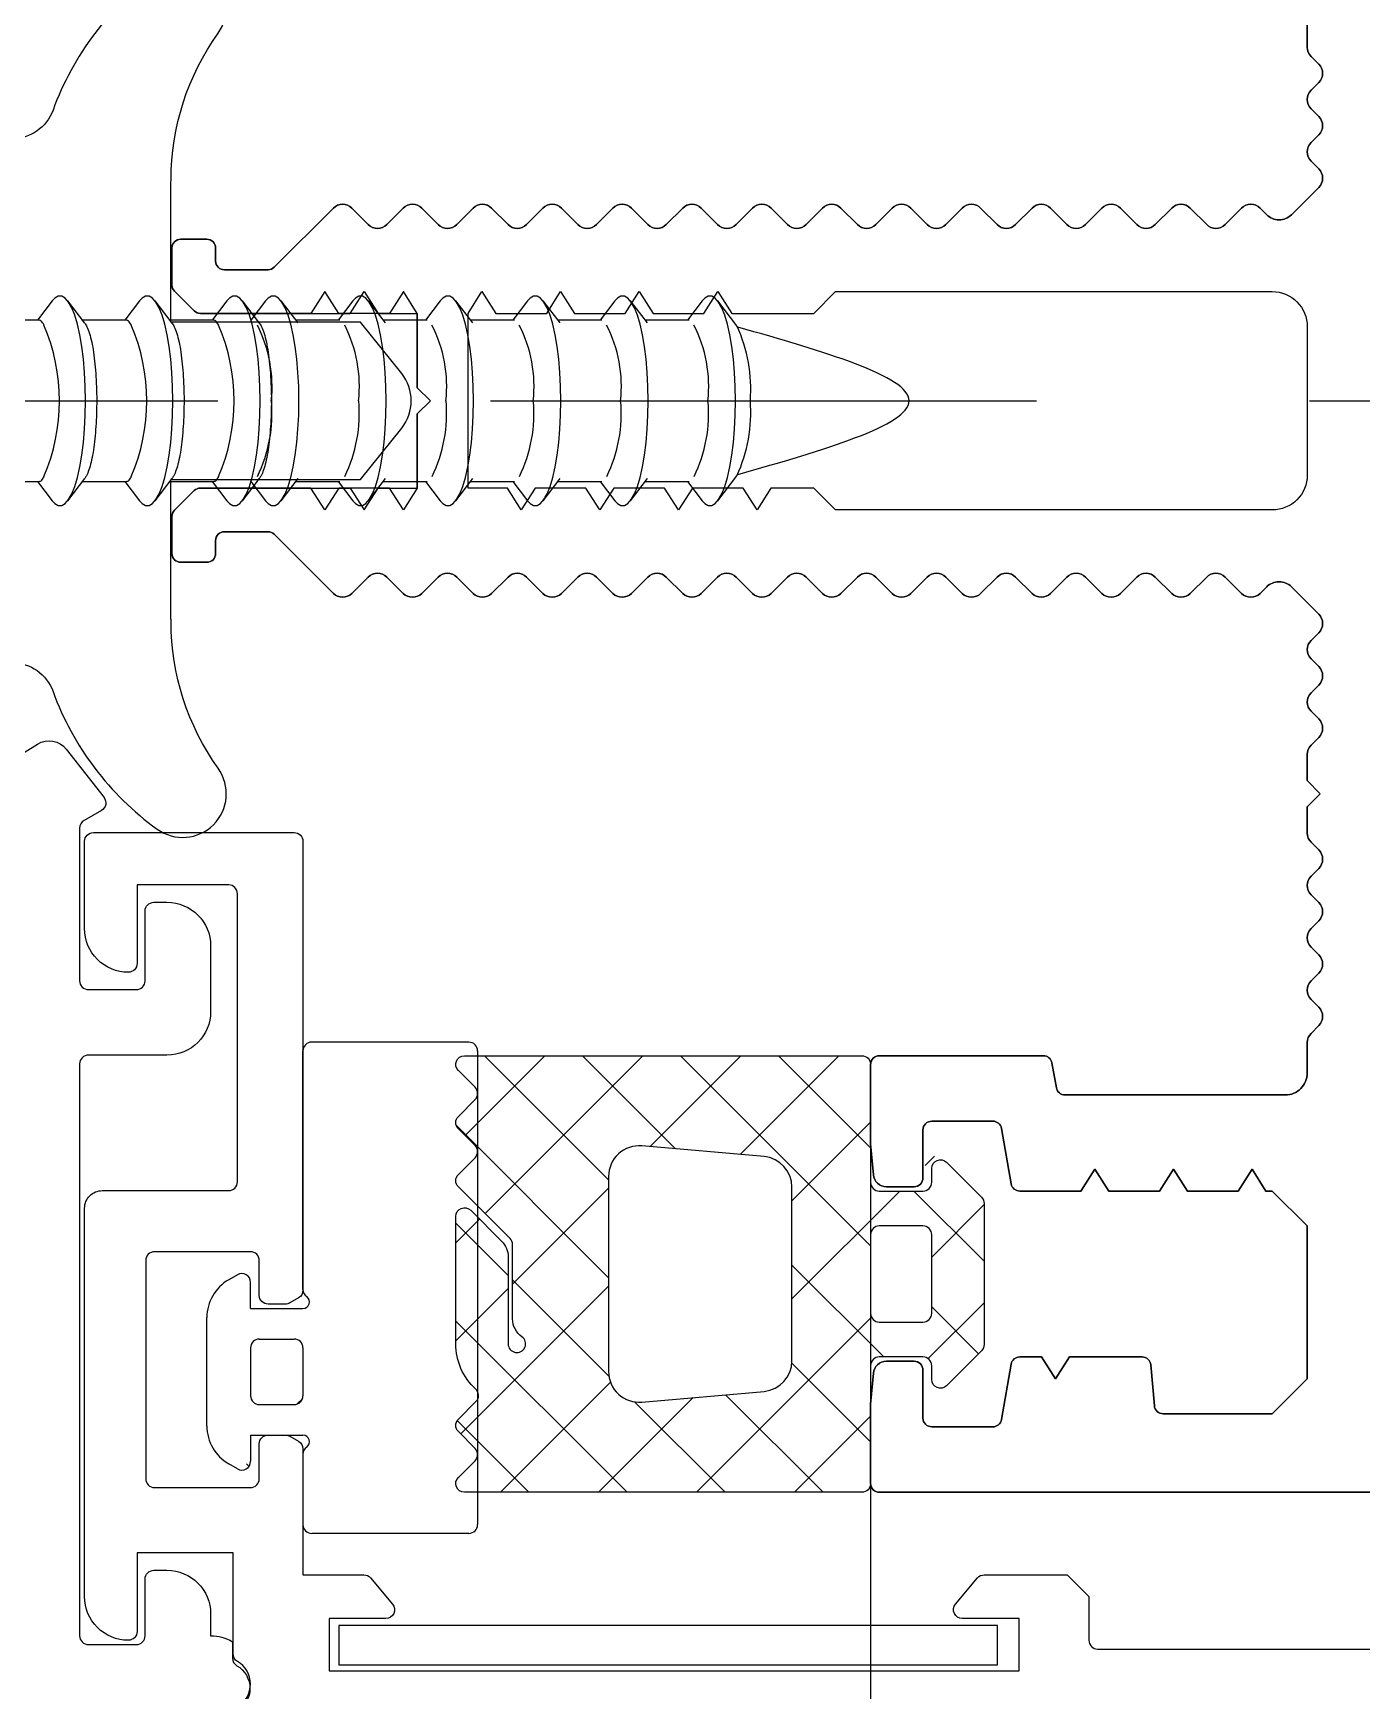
# Model space of a CAD drawing. Header units: inches. Extents: x 21 to 38546, y 13 to 15001.
# Drawn here: x 3024.84 to 3027.883, y 1853.385 to 1857.181 of the extents above; entities that cross this region are included whole.
import ezdxf

# ---------------------------------------------------------------- set-up
doc = ezdxf.new("R2010")
doc.units = ezdxf.units.IN
doc.header["$MEASUREMENT"] = 0
doc.set_wipeout_variables(frame=1)
doc.linetypes.add('1+1 dbx a2$0$374_BLD_A1_BLOK_2$0$HIDDEN', pattern=[0.375, 0.25, -0.125])
for name, color, linetype, lineweight in [('Z_MİM_-KM-GLAZ', 8, 'Continuous', 25), ('Z_MİM_-KM-PAINT', 8, 'Continuous', 25), ('Z_MİM_-KM-PATTERN-00', 8, 'Continuous', 25), ('Z_MİM_-KM-PAVEMENT', 8, 'Continuous', 25), ('Z_MİM_-KM-STRS', 8, 'Continuous', 25), ('Z_MİM_-KM-WALL-PLASTER', 8, 'Continuous', 25), ('Z_MİM_78-köpük', 8, 'Continuous', 25), ('Z_MİM_ALUMINIUM', 8, 'Continuous', 25), ('Z_MİM_fitiller_k', 8, 'Continuous', 25), ('Z_MİM_PVC-3', 8, 'Continuous', 25), ('Z_MİM_TR', 8, 'Continuous', 25)]:
    doc.layers.add(name, color=color, linetype=linetype, lineweight=lineweight)

# ---------------------------------------------------------------- blocks, each defined once
blk = doc.blocks.new('TRETUVAR')
at = {"layer": 'Z_MİM_-KM-PATTERN-00'}
h = blk.add_hatch(dxfattribs=at)
h.set_pattern_fill('AR-B816', color=256, scale=0.3, angle=90)
h.set_pattern_definition([(90, (21322.77, 490.03), (-60.96, 4e-15), []), (180, (21322.77, 490.03), (-60.96, -60.96), [60.96, -60.96])])
h.paths.add_polyline_path([(22632.7717, 2700.0323), (19252.7715, 2700.0323), (19252.7715, 2750.0322), (19097.7717, 2750.0323), (19097.7717, 2610.0323), (22542.7717, 2610.0323), (22542.7717, 2080.1297), (22697.7717, 2080.1297), (22697.7717, 1460.1297), (22542.7717, 1460.1297), (22542.7717, 980.0317), (21222.7713, 980.0317), (21222.7713, 590.0317), (20152.7722, 590.0317), (20152.7722, 980.0317), (19012.7715, 980.0317), (19012.7747, 1635.0312), (18722.7715, 1635.0312), (18722.7718, 2610.0323), (18807.7717, 2610.0323), (18807.7717, 2750.0323), (18632.7718, 2750.0323), (18632.7715, 1545.0312), (18922.7743, 1545.0312), (18922.7711, 890.0317), (19882.7722, 890.0317), (19882.7722, 665.0172), (20022.7506, 665.0334), (20022.7705, 490.0317), (21322.7713, 490.0317), (21322.7713, 890.0317), (22632.7717, 890.0317), (22632.7717, 1220.1297), (22797.7717, 1220.1297), (22797.7717, 2180.1297), (22632.7717, 2180.1297)])
h.paths.add_polyline_path([(19082.7717, 2750.0323), (18822.7717, 2750.0323), (18822.7717, 2610.0323), (19082.7717, 2610.0323)], flags=16)
at = {"layer": 'Z_MİM_-KM-PAVEMENT'}
blk.add_lwpolyline([(22542.7717, 1460.1297), (22542.7717, 980.0317), (21222.7713, 980.0317), (21222.7713, 590.0317), (20152.7722, 590.0317), (20152.7722, 980.0317), (19012.7715, 980.0317), (19012.7747, 1635.0312), (18722.7715, 1635.0312), (18722.7718, 2610.0323), (22542.7717, 2610.0323), (22542.7717, 2080.1297), (22697.7717, 2080.1297), (22697.7717, 1460.1297)], close=True, dxfattribs=at)
blk = doc.blocks.new('D09056')
at = {"layer": 'Z_MİM_78-köpük'}
blk.add_lwpolyline([(6, -9.143, -0.314914), (6.657, -8.204, 0.149332), (9.81, -5.822, 0.850698), (8.418, -4.422, -0.156616), (5.062, -5.5), (5, -5.5), (5, -5.509), (1.8, -5.509), (1.8, -1.16), (0.625, -0.219, 0.351086), (-0.625, -0.219), (-1.8, -1.16), (-1.8, -5.509), (-5, -5.509), (-5.062, -5.5, -0.156616), (-8.418, -4.422, 0.850698), (-9.81, -5.822, 0.149332), (-6.657, -8.204, -0.314914), (-6, -9.143), (-6, -25.073, -0.555494), (-7.442, -25.97, -0.047351), (-8.397, -25.381, 0.866334), (-9.803, -26.775, 0.237484), (-4.371, -29.509), (4.371, -29.509, 0.237484), (9.803, -26.775, 0.866334), (8.397, -25.381, -0.047351), (7.442, -25.97, -0.555494), (6, -25.073)], format="xyb", close=True, dxfattribs=at)
blk = doc.blocks.new('32323')
at = {"linetype": 'Continuous'}
for p, q in [((-1.384, -3.731), (-1.956, -4.172)), ((2.62, -4.172), (2.048, -3.731)), ((-1.956, -4.526), (-1.518, -4.863)), ((2.182, -4.863), (2.62, -4.526)), ((-1.518, -4.829), (-1.518, -5.835)), ((2.182, -5.835), (2.182, -4.829)), ((-1.451, -5.783), (-1.956, -6.172)), ((2.62, -6.172), (2.115, -5.783)), ((-1.956, -6.526), (-1.518, -6.863)), ((-1.518, -6.829), (-1.518, -7.835)), ((2.182, -6.863), (2.62, -6.526)), ((2.182, -7.835), (2.182, -6.829)), ((-1.451, -7.783), (-1.956, -8.172)), ((2.62, -8.172), (2.115, -7.783)), ((-1.956, -8.526), (-1.518, -8.863)), ((2.182, -8.863), (2.62, -8.526)), ((-1.518, -8.829), (-1.518, -9.835)), ((2.182, -9.835), (2.182, -8.829)), ((-1.451, -9.783), (-1.956, -10.172)), ((2.62, -10.172), (2.115, -9.783)), ((-1.956, -10.526), (-1.518, -10.863)), ((2.182, -10.863), (2.62, -10.526)), ((-1.518, -10.829), (-1.518, -11.835)), ((2.182, -11.835), (2.182, -10.829)), ((-1.451, -11.783), (-1.956, -12.172)), ((2.62, -12.172), (2.115, -11.783)), ((-1.956, -12.526), (-1.518, -12.863)), ((2.182, -12.863), (2.62, -12.526)), ((-1.518, -12.829), (-1.518, -13.835)), ((2.182, -13.835), (2.182, -12.829)), ((-1.451, -13.783), (-1.956, -14.172)), ((2.62, -14.172), (2.115, -13.783)), ((-1.956, -14.526), (-1.518, -14.863)), ((-1.448, -14.668), (-1.955, -15.059)), ((2.621, -15.059), (2.112, -14.667)), ((2.182, -14.863), (2.62, -14.526)), ((-1.955, -15.413), (-1.517, -15.75)), ((2.183, -15.75), (2.621, -15.413)), ((-1.517, -15.715), (-1.517, -16.721)), ((2.183, -16.721), (2.183, -15.715)), ((-1.448, -16.668), (-1.955, -17.059)), ((2.621, -17.059), (2.112, -16.667)), ((-1.955, -17.413), (-1.517, -17.75)), ((2.183, -17.75), (2.621, -17.413)), ((-1.517, -17.715), (-1.517, -18.721)), ((2.183, -18.721), (2.183, -17.715)), ((-1.448, -18.668), (-1.955, -19.059)), ((2.621, -19.059), (2.112, -18.667)), ((-1.955, -19.413), (-1.517, -19.75)), ((-1.517, -19.715), (-1.517, -20.721)), ((2.183, -19.75), (2.621, -19.413)), ((2.183, -20.721), (2.183, -19.715))]:
    blk.add_line(p, q, dxfattribs=at)
at = {"linetype": 'Continuous', "flags": 128}
for points in [[(0.332, -3.763), (0.005, -3.769), (-0.315, -3.785), (-0.624, -3.812), (-0.915, -3.849), (-1.182, -3.895), (-1.422, -3.949), (-1.629, -4.011), (-1.799, -4.08), (-1.929, -4.153), (-2.018, -4.23), (-2.062, -4.309), (-2.062, -4.389), (-2.018, -4.468), (-1.956, -4.526)], [(2.62, -4.526), (2.682, -4.468), (2.727, -4.389), (2.727, -4.309), (2.682, -4.23), (2.594, -4.153), (2.463, -4.08), (2.293, -4.011), (2.086, -3.949), (1.847, -3.895), (1.579, -3.849), (1.288, -3.812), (0.98, -3.785), (0.659, -3.769), (0.332, -3.763)], [(0.332, -5.763), (0.005, -5.769), (-0.315, -5.785), (-0.624, -5.812), (-0.915, -5.849), (-1.182, -5.895), (-1.422, -5.949), (-1.629, -6.011), (-1.799, -6.08), (-1.929, -6.153), (-2.018, -6.23), (-2.062, -6.309), (-2.062, -6.389), (-2.018, -6.468), (-1.956, -6.526)], [(2.62, -6.526), (2.682, -6.468), (2.727, -6.389), (2.727, -6.309), (2.682, -6.23), (2.594, -6.153), (2.463, -6.08), (2.293, -6.011), (2.086, -5.949), (1.847, -5.895), (1.579, -5.849), (1.288, -5.812), (0.98, -5.785), (0.659, -5.769), (0.332, -5.763)], [(0.332, -7.763), (0.005, -7.769), (-0.315, -7.785), (-0.624, -7.812), (-0.915, -7.849), (-1.182, -7.895), (-1.422, -7.949), (-1.629, -8.011), (-1.799, -8.08), (-1.929, -8.153), (-2.018, -8.23), (-2.062, -8.309), (-2.062, -8.389), (-2.018, -8.468), (-1.956, -8.526)], [(2.62, -8.526), (2.682, -8.468), (2.727, -8.389), (2.727, -8.309), (2.682, -8.23), (2.594, -8.153), (2.463, -8.08), (2.293, -8.011), (2.086, -7.949), (1.847, -7.895), (1.579, -7.849), (1.288, -7.812), (0.98, -7.785), (0.659, -7.769), (0.332, -7.763)], [(0.332, -9.763), (0.005, -9.769), (-0.315, -9.785), (-0.624, -9.812), (-0.915, -9.849), (-1.182, -9.895), (-1.422, -9.949), (-1.629, -10.011), (-1.799, -10.08), (-1.929, -10.153), (-2.018, -10.23), (-2.062, -10.309), (-2.062, -10.389), (-2.018, -10.468), (-1.956, -10.526)], [(2.62, -10.526), (2.682, -10.468), (2.727, -10.389), (2.727, -10.309), (2.682, -10.23), (2.594, -10.153), (2.463, -10.08), (2.293, -10.011), (2.086, -9.949), (1.847, -9.895), (1.579, -9.849), (1.288, -9.812), (0.98, -9.785), (0.659, -9.769), (0.332, -9.763)], [(0.332, -11.763), (0.005, -11.769), (-0.315, -11.785), (-0.624, -11.812), (-0.915, -11.849), (-1.182, -11.895), (-1.422, -11.949), (-1.629, -12.011), (-1.799, -12.08), (-1.929, -12.153), (-2.018, -12.23), (-2.062, -12.309), (-2.062, -12.389), (-2.018, -12.468), (-1.956, -12.526)], [(2.62, -12.526), (2.682, -12.468), (2.727, -12.389), (2.727, -12.309), (2.682, -12.23), (2.594, -12.153), (2.463, -12.08), (2.293, -12.011), (2.086, -11.949), (1.847, -11.895), (1.579, -11.849), (1.288, -11.812), (0.98, -11.785), (0.659, -11.769), (0.332, -11.763)], [(0.332, -13.763), (0.005, -13.769), (-0.315, -13.785), (-0.624, -13.812), (-0.915, -13.849), (-1.182, -13.895), (-1.422, -13.949), (-1.629, -14.011), (-1.799, -14.08), (-1.929, -14.153), (-2.018, -14.23), (-2.062, -14.309), (-2.062, -14.389), (-2.018, -14.468), (-1.956, -14.526)], [(2.62, -14.526), (2.682, -14.468), (2.727, -14.389), (2.727, -14.309), (2.682, -14.23), (2.594, -14.153), (2.463, -14.08), (2.293, -14.011), (2.086, -13.949), (1.847, -13.895), (1.579, -13.849), (1.288, -13.812), (0.98, -13.785), (0.659, -13.769), (0.332, -13.763)], [(0.333, -14.65), (0.006, -14.655), (-0.315, -14.672), (-0.623, -14.698), (-0.914, -14.735), (-1.182, -14.781), (-1.421, -14.836), (-1.628, -14.898), (-1.798, -14.966), (-1.929, -15.039), (-2.017, -15.116), (-2.062, -15.196), (-2.062, -15.276), (-2.017, -15.355), (-1.955, -15.413)], [(2.621, -15.413), (2.682, -15.355), (2.727, -15.276), (2.727, -15.196), (2.682, -15.116), (2.594, -15.039), (2.464, -14.966), (2.293, -14.898), (2.087, -14.836), (1.847, -14.781), (1.58, -14.735), (1.289, -14.698), (0.98, -14.672), (0.659, -14.655), (0.333, -14.65)], [(0.333, -16.65), (0.006, -16.655), (-0.315, -16.672), (-0.623, -16.698), (-0.914, -16.735), (-1.182, -16.781), (-1.421, -16.836), (-1.628, -16.898), (-1.798, -16.966), (-1.929, -17.039), (-2.017, -17.116), (-2.062, -17.196), (-2.062, -17.276), (-2.017, -17.355), (-1.955, -17.413)], [(2.621, -17.413), (2.682, -17.355), (2.727, -17.276), (2.727, -17.196), (2.682, -17.116), (2.594, -17.039), (2.464, -16.966), (2.293, -16.898), (2.087, -16.836), (1.847, -16.781), (1.58, -16.735), (1.289, -16.698), (0.98, -16.672), (0.659, -16.655), (0.333, -16.65)], [(0.333, -18.65), (0.006, -18.655), (-0.315, -18.672), (-0.623, -18.698), (-0.914, -18.735), (-1.182, -18.781), (-1.421, -18.836), (-1.628, -18.898), (-1.798, -18.966), (-1.929, -19.039), (-2.017, -19.116), (-2.062, -19.196), (-2.062, -19.276), (-2.017, -19.355), (-1.955, -19.413)], [(2.621, -19.413), (2.682, -19.355), (2.727, -19.276), (2.727, -19.196), (2.682, -19.116), (2.594, -19.039), (2.464, -18.966), (2.293, -18.898), (2.087, -18.836), (1.847, -18.781), (1.58, -18.735), (1.289, -18.698), (0.98, -18.672), (0.659, -18.655), (0.333, -18.65)]]:
    blk.add_lwpolyline(points, dxfattribs=at)
at = {"linetype": 'Continuous'}
for centre, radius, start, end in [((0.069, -6.906), 3.491, 85.6736, 114.5911), ((0.596, -6.906), 3.491, 65.4089, 94.3264), ((0.006, -7.478), 3.1, 83.9654, 116.9829), ((0.631, -7.623), 3.242, 63.7595, 95.2922), ((0.006, -9.478), 3.1, 83.9654, 116.9829), ((0.631, -9.623), 3.242, 63.7595, 95.2922), ((0.006, -11.478), 3.1, 83.9654, 116.9829), ((0.631, -11.623), 3.242, 63.7595, 95.2922), ((0.006, -13.478), 3.1, 83.9654, 116.9829), ((0.631, -13.623), 3.242, 63.7595, 95.2922), ((0.006, -15.478), 3.1, 83.9654, 116.9829), ((0.631, -15.623), 3.242, 63.7595, 95.2922), ((0.006, -17.478), 3.1, 83.9654, 116.9829), ((0.631, -17.623), 3.242, 63.7595, 95.2922), ((0.333, -19.659), 4.412, 66.8739, 113.1261), ((0.333, -21.659), 4.412, 66.8739, 113.1261), ((0.333, -23.659), 4.412, 66.8739, 113.1261)]:
    blk.add_arc(centre, radius, start, end, dxfattribs=at)
blk.add_open_spline([(2.021, -3.712), (1.458, -1.75), (0.332, 2.175), (-0.794, -1.75), (-1.356, -3.712)], degree=3, dxfattribs=at)
for points, knots in [([(-1.446, -14.67), (-1.421, -14.652), (-1.366, -14.613), (-1.217, -14.558), (-1.02, -14.508), (-0.781, -14.465), (-0.514, -14.433), (-0.221, -14.409), (0.082, -14.396), (0.394, -14.393), (0.699, -14.4), (0.996, -14.417), (1.271, -14.443), (1.523, -14.478), (1.742, -14.521), (1.922, -14.572), (2.048, -14.622), (2.093, -14.657), (2.11, -14.67)], [0, 0, 0, 0, 0.055523, 0.121419, 0.189295, 0.25398, 0.320615, 0.384043, 0.449365, 0.511897, 0.576262, 0.638514, 0.70255, 0.765196, 0.829608, 0.8932, 0.958568, 1, 1, 1, 1]), ([(-1.4, -15.601), (-1.437, -15.622), (-1.504, -15.659), (-1.513, -15.698), (-1.517, -15.715)], [0, 0, 0, 0, 0.544146, 1, 1, 1, 1]), ([(2.177, -15.715), (2.177, -15.703), (2.177, -15.673), (2.13, -15.634), (2.08, -15.609), (2.065, -15.601)], [0, 0, 0, 0, 0.3131142, 0.7960874, 1, 1, 1, 1]), ([(-1.446, -16.67), (-1.421, -16.652), (-1.366, -16.613), (-1.217, -16.558), (-1.02, -16.508), (-0.781, -16.465), (-0.514, -16.433), (-0.221, -16.409), (0.082, -16.396), (0.394, -16.393), (0.699, -16.4), (0.996, -16.417), (1.271, -16.443), (1.523, -16.478), (1.742, -16.521), (1.922, -16.572), (2.048, -16.622), (2.093, -16.657), (2.11, -16.67)], [0, 0, 0, 0, 0.055523, 0.121419, 0.189295, 0.25398, 0.320615, 0.384043, 0.449365, 0.511897, 0.576262, 0.638514, 0.70255, 0.765196, 0.829608, 0.8932, 0.958568, 1, 1, 1, 1]), ([(-1.4, -17.601), (-1.437, -17.622), (-1.504, -17.659), (-1.513, -17.698), (-1.517, -17.715)], [0, 0, 0, 0, 0.544146, 1, 1, 1, 1]), ([(2.177, -17.715), (2.177, -17.703), (2.177, -17.673), (2.13, -17.634), (2.08, -17.609), (2.065, -17.601)], [0, 0, 0, 0, 0.3131142, 0.7960874, 1, 1, 1, 1]), ([(-1.446, -18.67), (-1.421, -18.652), (-1.366, -18.613), (-1.217, -18.558), (-1.02, -18.508), (-0.781, -18.465), (-0.514, -18.433), (-0.221, -18.409), (0.082, -18.396), (0.394, -18.393), (0.699, -18.4), (0.996, -18.417), (1.271, -18.443), (1.523, -18.478), (1.742, -18.521), (1.922, -18.572), (2.048, -18.622), (2.093, -18.657), (2.11, -18.67)], [0, 0, 0, 0, 0.055523, 0.121419, 0.189295, 0.25398, 0.320615, 0.384043, 0.449365, 0.511897, 0.576262, 0.638514, 0.70255, 0.765196, 0.829608, 0.8932, 0.958568, 1, 1, 1, 1]), ([(-1.4, -19.601), (-1.437, -19.622), (-1.504, -19.659), (-1.513, -19.698), (-1.517, -19.715)], [0, 0, 0, 0, 0.544146, 1, 1, 1, 1]), ([(2.177, -19.715), (2.177, -19.703), (2.177, -19.673), (2.13, -19.634), (2.08, -19.609), (2.065, -19.601)], [0, 0, 0, 0, 0.3131142, 0.7960874, 1, 1, 1, 1])]:
    blk.add_open_spline(points, degree=3, knots=knots, dxfattribs=at)
blk = doc.blocks.new('asffgdf')
at = {"layer": 'Z_MİM_fitiller_k'}
h = blk.add_hatch(dxfattribs=at)
h.set_pattern_fill('ANSI37', color=256, scale=0.05)
h.set_pattern_definition([(45, (0.2836, 253.1127), (-0.1122532015, 0.1122532015), []), (135, (0.2836, 253.1127), (-0.1122532015, -0.1122532015), [])])
edge = h.paths.add_edge_path()
edge.add_line((18211.9413, -551.8223), (18211.9413, -551.7023))
edge = h.paths.add_edge_path()
edge.add_arc((18211.9263, -551.7023), 0.015, 0, 145.1501)
edge = h.paths.add_edge_path()
edge.add_arc((18211.8976, -551.6823), 0.02, 270, 325.1501)
edge = h.paths.add_edge_path()
edge.add_line((18211.8976, -551.7023), (18211.3513, -551.7023))
edge = h.paths.add_edge_path()
edge.add_arc((18211.3513, -551.6823), 0.02, 180, 270)
edge = h.paths.add_edge_path()
edge.add_line((18211.3313, -551.3223), (18211.3313, -551.6823))
edge = h.paths.add_edge_path()
edge.add_arc((18211.3513, -551.3223), 0.02, 90, 180)
edge = h.paths.add_edge_path()
edge.add_line((18211.3513, -551.3023), (18212.4363, -551.3023))
edge = h.paths.add_edge_path()
edge.add_arc((18212.4363, -551.3223), 0.02, 0, 90)
edge = h.paths.add_edge_path()
edge.add_line((18212.4563, -551.3223), (18212.4563, -551.6823))
edge = h.paths.add_edge_path()
edge.add_arc((18212.4363, -551.6823), 0.02, 270, 360)
edge = h.paths.add_edge_path()
edge.add_line((18212.275, -551.7023), (18212.4363, -551.7023))
edge = h.paths.add_edge_path()
edge.add_arc((18212.275, -551.6823), 0.02, 214.8499, 270)
edge = h.paths.add_edge_path()
edge.add_arc((18212.2463, -551.7023), 0.015, 34.8499, 180)
edge = h.paths.add_edge_path()
edge.add_line((18212.2313, -551.8223), (18212.2313, -551.7023))
edge = h.paths.add_edge_path()
edge.add_line((18212.2313, -551.8223), (18212.2913, -551.8223))
edge = h.paths.add_edge_path()
edge.add_arc((18212.2913, -551.8423), 0.02, 330, 450)
edge = h.paths.add_edge_path()
edge.add_line((18212.3086, -551.8523), (18212.2971, -551.8723))
edge = h.paths.add_edge_path()
edge.add_arc((18212.2105, -551.8223), 0.1, 270, 330)
edge = h.paths.add_edge_path()
edge.add_line((18212.2105, -551.9223), (18211.9621, -551.9223))
edge = h.paths.add_edge_path()
edge.add_arc((18211.9621, -551.8223), 0.1, 210, 270)
edge = h.paths.add_edge_path()
edge.add_line((18211.864, -551.8523), (18211.8755, -551.8723))
edge = h.paths.add_edge_path()
edge.add_arc((18211.8813, -551.8423), 0.02, 90, 210)
edge = h.paths.add_edge_path()
edge.add_line((18211.9413, -551.8223), (18211.8813, -551.8223))
edge = h.paths.add_edge_path()
edge.add_line((18212.0313, -551.8223), (18212.1413, -551.8223))
edge = h.paths.add_edge_path()
edge.add_arc((18212.1413, -551.8023), 0.02, 270, 360)
edge = h.paths.add_edge_path()
edge.add_line((18212.1613, -551.8023), (18212.1613, -551.7223))
edge = h.paths.add_edge_path()
edge.add_arc((18212.1413, -551.7223), 0.02, 0, 90)
edge = h.paths.add_edge_path()
edge.add_line((18212.0313, -551.7023), (18212.1413, -551.7023))
edge = h.paths.add_edge_path()
edge.add_arc((18212.0313, -551.7223), 0.02, 90, 180)
edge = h.paths.add_edge_path()
edge.add_line((18212.0113, -551.8023), (18212.0113, -551.7223))
edge = h.paths.add_edge_path()
edge.add_arc((18212.0313, -551.8023), 0.02, 180, 270)
at = {"layer": 'Z_MİM_ALUMINIUM'}
blk.add_lwpolyline([(18212.8537, -551.8523, 0.57735), (18212.7497, -551.8523, -0.267949), (18212.7324, -551.8623), (18212.5013, -551.8623), (18212.5013, -552.0823), (18212.6813, -552.0823, -0.414214), (18212.7013, -552.1023, -0.414214), (18212.6013, -552.2023), (18211.7113, -552.2023, -0.414214), (18211.6713, -552.1623), (18211.6713, -551.8723, 0.414214), (18211.6513, -551.8523), (18210.9913, -551.8523, 0.414214), (18210.9713, -551.8723), (18210.9713, -552.0823), (18211.1513, -552.0823, -0.414214), (18211.1713, -552.1023, -0.414214), (18211.0713, -552.2023), (18210.8713, -552.2023, -0.414214), (18210.8513, -552.1823), (18210.8513, -551.7223, -0.414214), (18210.8713, -551.7023), (18211.8997, -551.7023, -0.267949), (18211.9171, -551.7123), (18211.9286, -551.7323, -0.131652), (18211.9313, -551.7423), (18211.9313, -551.7823, -0.414214), (18211.9113, -551.8023), (18211.8313, -551.8023, 0.414214), (18211.8113, -551.8223), (18211.8113, -552.0423, 0.414214), (18211.8313, -552.0623), (18212.3313, -552.0623, 0.414214), (18212.3513, -552.0423), (18212.3513, -551.8223, 0.414214), (18212.3313, -551.8023), (18212.2513, -551.8023, -0.414214), (18212.2313, -551.7823), (18212.2313, -551.7423, -0.131652), (18212.234, -551.7323), (18212.2455, -551.7123, -0.267949), (18212.2628, -551.7023), (18212.5513, -551.7023), (18212.5513, -551.5626, -0.221695), (18212.5584, -551.5473), (18212.6184, -551.497, -0.63707), (18212.6513, -551.5123), (18212.6513, -551.6423), (18212.7713, -551.6423), (18212.7713, -550.0623), (18212.6513, -550.0623), (18212.6513, -550.1923, -0.63707), (18212.6184, -550.2076), (18212.5584, -550.1573, -0.221695), (18212.5513, -550.1419), (18212.5513, -549.9523), (18212.6013, -549.9023), (18212.7013, -549.9023, 0.414214), (18212.7213, -549.8823), (18212.7213, -548.6573)], format="xyb", dxfattribs=at)
blk.add_lwpolyline([(18212.6673, -550.1119), (18212.6673, -551.6199), (18212.7573, -551.6199), (18212.7573, -550.1119)], close=True, dxfattribs=at)
at = {"layer": 'Z_MİM_fitiller_k', "linetype": 'Continuous'}
for p, q in [((18211.3313, -551.3223), (18211.3313, -551.6823)), ((18211.3513, -551.3023), (18212.4363, -551.3023)), ((18212.4563, -551.3223), (18212.4563, -551.6823)), ((18211.8976, -551.7023), (18211.3513, -551.7023)), ((18211.9413, -551.8223), (18211.9413, -551.7023)), ((18212.0313, -551.7023), (18212.1413, -551.7023)), ((18212.2313, -551.8223), (18212.2313, -551.7023)), ((18212.275, -551.7023), (18212.4363, -551.7023)), ((18212.0113, -551.8023), (18212.0113, -551.7223)), ((18212.1613, -551.8023), (18212.1613, -551.7223)), ((18211.864, -551.8523), (18211.8755, -551.8723)), ((18211.9413, -551.8223), (18211.8813, -551.8223)), ((18212.0313, -551.8223), (18212.1413, -551.8223)), ((18212.2313, -551.8223), (18212.2913, -551.8223)), ((18212.3086, -551.8523), (18212.2971, -551.8723)), ((18212.2105, -551.9223), (18211.9621, -551.9223))]:
    blk.add_line(p, q, dxfattribs=at)
for centre, radius, start, end in [((18211.3513, -551.3223), 0.02, 90, 180), ((18212.4363, -551.3223), 0.02, 0, 90), ((18211.3513, -551.6823), 0.02, 180, 270), ((18211.8976, -551.6823), 0.02, 270, 325.1501), ((18211.9263, -551.7023), 0.015, 0, 145.1501), ((18212.0313, -551.7223), 0.02, 90, 180), ((18212.1413, -551.7223), 0.02, 0, 90), ((18212.2463, -551.7023), 0.015, 34.8499, 180), ((18212.275, -551.6823), 0.02, 214.8499, 270), ((18212.4363, -551.6823), 0.02, 270, 0), ((18212.0313, -551.8023), 0.02, 180, 270), ((18212.1413, -551.8023), 0.02, 270, 0), ((18211.8813, -551.8423), 0.02, 90, 210), ((18212.2913, -551.8423), 0.02, 330, 90), ((18211.9621, -551.8223), 0.1, 210, 270), ((18212.2105, -551.8223), 0.1, 270, 330)]:
    blk.add_arc(centre, radius, start, end, dxfattribs=at)
at = {"layer": 'Z_MİM_PVC-3'}
blk.add_lwpolyline([(18210.7331, -552.446), (18210.6486, -552.3101, -0.383568), (18210.6603, -552.2443), (18210.771, -552.1579, -0.455462), (18210.8006, -552.1637), (18210.8237, -552.2037, 0.26795), (18210.841, -552.2137), (18211.191, -552.2137, 0.414215), (18211.211, -552.1937), (18211.211, -552.0837, 0.414213), (18211.191, -552.0637), (18211.031, -552.0637, -0.414213), (18211.011, -552.0437), (18211.011, -552.0137, -0.414213), (18211.111, -551.9137), (18211.261, -551.9137, -0.414213), (18211.361, -552.0137), (18211.361, -552.1937, 0.414216), (18211.381, -552.2137), (18212.691, -552.2137, 0.414217), (18212.711, -552.1937), (18212.711, -552.0837, 0.414214), (18212.691, -552.0637), (18212.561, -552.0637, -0.414213), (18212.541, -552.0437), (18212.541, -552.0137, -0.414213), (18212.641, -551.9137), (18212.691, -551.9137, -0.131652), (18212.7044, -551.8637), (18212.7421, -551.8637, 0.26795), (18212.7595, -551.8537, -0.57735), (18212.8634, -551.8537, 0.224687)], format="xyb", dxfattribs=at)
blk = doc.blocks.new('-KM-AL2 210_900')
blk.add_wipeout([(1434.2587, 1419.9984), (1434.2587, 1217.7559), (1415.6037, 1217.7559), (1415.6037, 1421.9729), (1434.2733, 1422.1838)])
at = {"layer": 'Z_MİM_fitiller_k'}
h = blk.add_hatch(dxfattribs=at)
h.set_pattern_fill('ANSI37', color=256, scale=0.05, angle=-90)
h.set_pattern_definition([(315, (1431.27333, 1414.28842), (0.1122532, 0.1122532), []), (45, (1431.27333, 1414.28842), (-0.1122532, 0.1122532), [])])
h.paths.add_polyline_path([(1419.2733, 1412.0784, -0.414214), (1419.2933, 1412.0984), (1419.3933, 1412.0984, -0.414214), (1419.4133, 1412.0784), (1419.4133, 1412.0467, 0.668179), (1419.4475, 1412.0326), (1419.5275, 1412.1126, 0.198912), (1419.5333, 1412.1267), (1419.5333, 1412.4501, 0.198912), (1419.5275, 1412.4643), (1419.4475, 1412.5443, 1.274187), (1419.409, 1412.5108, -0.627364), (1419.3933, 1412.4784), (1419.2933, 1412.4784, -0.414214), (1419.2733, 1412.4984), (1419.2733, 1412.7684, 0.414214), (1419.2533, 1412.7884), (1418.3433, 1412.7884, 0.668179), (1418.3292, 1412.7543), (1418.3675, 1412.716, -0.414214), (1418.3675, 1412.6877), (1418.3292, 1412.6494, 0.414214), (1418.3292, 1412.6211), (1418.3675, 1412.5829, -0.414214), (1418.3675, 1412.5546), (1418.3292, 1412.5163, 0.414214), (1418.3292, 1412.488), (1418.4533, 1412.3639), (1418.4533, 1412.1859, 0.245393), (1418.4748, 1412.1448, -1.650385), (1418.4433, 1412.1284), (1418.4433, 1412.3277, 0.198912), (1418.4287, 1412.3631), (1418.3575, 1412.4343, 0.668179), (1418.3233, 1412.4201), (1418.3233, 1412.1284, 0.210768), (1418.3689, 1412.025, -0.427607), (1418.3696, 1411.9961), (1418.3292, 1411.9557, 0.414214), (1418.3292, 1411.9274), (1418.3675, 1411.8891, -0.414214), (1418.3675, 1411.8608), (1418.3292, 1411.8226, 0.668179), (1418.3433, 1411.7884), (1419.2533, 1411.7884, 0.414214), (1419.2733, 1411.8084)])
h.paths.add_polyline_path([(1419.0294, 1412.0196), (1418.7494, 1411.9951, -0.440011), (1418.6733, 1412.0648), (1418.6733, 1412.512, -0.440011), (1418.7494, 1412.5818), (1419.0294, 1412.5573, -0.388879), (1419.0933, 1412.4875), (1419.0933, 1412.0893, -0.388879)], flags=16)
h.paths.add_polyline_path([(1419.2733, 1412.1984, 0.414214), (1419.2933, 1412.1784), (1419.3933, 1412.1784, 0.414214), (1419.4133, 1412.1984), (1419.4133, 1412.3784, 0.414214), (1419.3933, 1412.3984), (1419.2933, 1412.3984, 0.414214), (1419.2733, 1412.3784)], flags=17)
h.paths.add_polyline_path([(1415.5792, 1412.134, -0.414214), (1415.5792, 1412.1623), (1415.6175, 1412.2006, 0.414214), (1415.6175, 1412.2288), (1415.4933, 1412.353), (1415.4933, 1412.531, 0.245393), (1415.4719, 1412.572, -1.650385), (1415.5033, 1412.5884), (1415.5033, 1412.3891, 0.198912), (1415.518, 1412.3538), (1415.5892, 1412.2826, 0.668179), (1415.6233, 1412.2967), (1415.6233, 1412.5884, 0.210768), (1415.5777, 1412.6918, -0.427607), (1415.5771, 1412.7207), (1415.6175, 1412.7611, 0.414214), (1415.6175, 1412.7894), (1415.5792, 1412.8277, -0.414214), (1415.5792, 1412.856), (1415.6175, 1412.8943, 0.668179), (1415.6033, 1412.9284), (1415.2933, 1412.9284, 0.414214), (1415.2733, 1412.9084), (1415.2733, 1412.6384, -0.414214), (1415.2533, 1412.6184), (1415.1533, 1412.6184, -0.414214), (1415.1333, 1412.6384), (1415.1333, 1412.6701, 0.668179), (1415.0992, 1412.6843), (1415.0192, 1412.6043, 0.198912), (1415.0133, 1412.5901), (1415.0133, 1412.2667, 0.198912), (1415.0192, 1412.2526), (1415.0992, 1412.1726, 1.274187), (1415.1377, 1412.206, -0.627364), (1415.1533, 1412.2384), (1415.2533, 1412.2384, -0.414214), (1415.2733, 1412.2184), (1415.2733, 1411.7885, 0.176327), (1415.278, 1411.7757), (1415.588, 1411.4062, 0.700208), (1415.6233, 1411.4191), (1415.6233, 1411.5129, 0.131652), (1415.6207, 1411.5229), (1415.4811, 1411.7646, -0.493145), (1415.5418, 1411.9112), (1415.6085, 1411.9291, 0.57735), (1415.6175, 1411.9626), (1415.5792, 1412.0008, -0.414214), (1415.5792, 1412.0291), (1415.6175, 1412.0674, 0.414214), (1415.6175, 1412.0957)])
h.paths.add_polyline_path([(1415.2533, 1412.3184), (1415.1533, 1412.3184, -0.414214), (1415.1333, 1412.3384), (1415.1333, 1412.5184, -0.414214), (1415.1533, 1412.5384), (1415.2533, 1412.5384, -0.414214), (1415.2733, 1412.5184), (1415.2733, 1412.3384, -0.414214)], flags=16)
at = {"linetype": '1+1 dbx a2$0$374_BLD_A1_BLOK_2$0$HIDDEN', "ltscale": 5}
blk.add_line((1409.0282, 1414.2884, -0.0016), (1434.9981, 1414.2884, -0.0016), dxfattribs=at)
at = {"layer": 'Z_MİM_ALUMINIUM', "linetype": 'ByBlock'}
for points in [[(1431.1533, 1411.7884), (1419.2933, 1411.7884, -0.414214), (1419.2733, 1411.8084), (1419.2733, 1411.9884, -0.02182), (1419.2734, 1411.9902), (1419.2796, 1412.061, -0.388879), (1419.3095, 1412.0884), (1419.3733, 1412.0884, -0.414214), (1419.3933, 1412.0684), (1419.3933, 1411.9584, 0.414214), (1419.4133, 1411.9384), (1419.5533, 1411.9384, 0.36397), (1419.573, 1411.9549), (1419.5954, 1412.0819, -0.36397), (1419.6151, 1412.0984), (1419.6651, 1412.0984), (1419.697, 1412.0484), (1419.7288, 1412.0984), (1419.8951, 1412.0984, -0.388879), (1419.915, 1412.0802), (1419.9232, 1411.9867, 0.388879), (1419.9431, 1411.9684), (1420.1933, 1411.9684), (1420.2733, 1412.0484), (1420.2733, 1412.3984), (1420.1933, 1412.4784), (1420.1788, 1412.4784), (1420.147, 1412.5284), (1420.1151, 1412.4784), (1419.9988, 1412.4784), (1419.967, 1412.5284), (1419.9351, 1412.4784), (1419.8188, 1412.4784), (1419.787, 1412.5284), (1419.7551, 1412.4784), (1419.6151, 1412.4784, -0.36397), (1419.5954, 1412.4949), (1419.573, 1412.6219, 0.36397), (1419.5533, 1412.6384), (1419.4133, 1412.6384, 0.414214), (1419.3933, 1412.6184), (1419.3933, 1412.5084, -0.414214), (1419.3733, 1412.4884), (1419.3095, 1412.4884, -0.388879), (1419.2796, 1412.5158), (1419.2734, 1412.5867, -0.02182), (1419.2733, 1412.5884), (1419.2733, 1412.7684, -0.414214), (1419.2933, 1412.7884), (1419.669, 1412.7884, -0.36397), (1419.6887, 1412.7719), (1419.6988, 1412.7149, 0.36397), (1419.7185, 1412.6984), (1420.2233, 1412.6984, 0.414214), (1420.2733, 1412.7484), (1420.2733, 1412.8184, -0.198912), (1420.2821, 1412.8396), (1420.2997, 1412.8572, 0.414214), (1420.2997, 1412.8996), (1420.2821, 1412.9172, -0.414214), (1420.2821, 1412.9596), (1420.2997, 1412.9772, 0.414214), (1420.2997, 1413.0196), (1420.2821, 1413.0372, -0.414214), (1420.2821, 1413.0796), (1420.2997, 1413.0972, 0.414214), (1420.2997, 1413.1396), (1420.2821, 1413.1572, -0.414214), (1420.2821, 1413.1996), (1420.2997, 1413.2172, 0.414214), (1420.2997, 1413.2596), (1420.2821, 1413.2772, -0.198912), (1420.2733, 1413.2984), (1420.2733, 1413.3584), (1420.3033, 1413.3884), (1420.2733, 1413.4184), (1420.2733, 1413.4784, -0.198912), (1420.2821, 1413.4996), (1420.2997, 1413.5172, 0.414214), (1420.2997, 1413.5596), (1420.2821, 1413.5772, -0.414214), (1420.2821, 1413.6196), (1420.2997, 1413.6372, 0.414214), (1420.2997, 1413.6796), (1420.2821, 1413.6972, -0.414214), (1420.2821, 1413.7396), (1420.2997, 1413.7572, 0.414214), (1420.2997, 1413.7996), (1420.237, 1413.8623, 0.414214), (1420.1805, 1413.8623), (1420.1654, 1413.8472, -0.414214), (1420.123, 1413.8472), (1420.0854, 1413.8848, 0.414214), (1420.043, 1413.8848), (1420.0054, 1413.8472, -0.414214), (1419.963, 1413.8472), (1419.9254, 1413.8848, 0.414214), (1419.883, 1413.8848), (1419.8454, 1413.8472, -0.414214), (1419.803, 1413.8472), (1419.7654, 1413.8848, 0.414214), (1419.723, 1413.8848), (1419.6854, 1413.8472, -0.414214), (1419.643, 1413.8472), (1419.6054, 1413.8848, 0.414214), (1419.563, 1413.8848), (1419.5254, 1413.8472, -0.414214), (1419.483, 1413.8472), (1419.4454, 1413.8848, 0.414214), (1419.403, 1413.8848), (1419.3654, 1413.8472, -0.414214), (1419.323, 1413.8472), (1419.2854, 1413.8848, 0.414214), (1419.243, 1413.8848), (1419.2054, 1413.8472, -0.414214), (1419.163, 1413.8472), (1419.1254, 1413.8848, 0.414214), (1419.083, 1413.8848), (1419.0454, 1413.8472, -0.414214), (1419.003, 1413.8472), (1418.9654, 1413.8848, 0.414214), (1418.923, 1413.8848), (1418.8854, 1413.8472, -0.414214), (1418.843, 1413.8472), (1418.8054, 1413.8848, 0.414214), (1418.763, 1413.8848), (1418.7254, 1413.8472, -0.414214), (1418.683, 1413.8472), (1418.6454, 1413.8848, 0.414214), (1418.603, 1413.8848), (1418.5654, 1413.8472, -0.414214), (1418.523, 1413.8472), (1418.4854, 1413.8848, 0.414214), (1418.443, 1413.8848), (1418.4054, 1413.8472, -0.414214), (1418.363, 1413.8472), (1418.3254, 1413.8848, 0.414214), (1418.283, 1413.8848), (1418.2454, 1413.8472, -0.414214), (1418.203, 1413.8472), (1418.1654, 1413.8848, 0.414214), (1418.123, 1413.8848), (1418.0854, 1413.8472, -0.414214), (1418.043, 1413.8472), (1417.9076, 1413.9826, 0.198912), (1417.8935, 1413.9884), (1417.7933, 1413.9884, 0.414214), (1417.7733, 1413.9684), (1417.7733, 1413.9384, -0.414214), (1417.7533, 1413.9184), (1417.6933, 1413.9184, -0.414214), (1417.6733, 1413.9384), (1417.6733, 1414.0234, -0.198912), (1417.6792, 1414.0376), (1417.7242, 1414.0826, -0.198912), (1417.7383, 1414.0884), (1418.0815, 1414.0884), (1418.1133, 1414.0384), (1418.1452, 1414.0884), (1418.2352, 1414.0884), (1418.2352, 1414.2584), (1418.2652, 1414.2884), (1418.2352, 1414.3184), (1418.2352, 1414.4884), (1418.2033, 1414.5384), (1418.1715, 1414.4884), (1418.0552, 1414.4884), (1418.0233, 1414.5384), (1417.9915, 1414.4884), (1417.7383, 1414.4884, -0.198912), (1417.7242, 1414.4943), (1417.6792, 1414.5393, -0.198912), (1417.6733, 1414.5534), (1417.6733, 1414.6384, -0.414214), (1417.6933, 1414.6584), (1417.7533, 1414.6584, -0.414214), (1417.7733, 1414.6384), (1417.7733, 1414.6084, 0.414214), (1417.7933, 1414.5884), (1417.8935, 1414.5884, 0.198912), (1417.9076, 1414.5943), (1418.043, 1414.7296, -0.414214), (1418.0854, 1414.7296), (1418.123, 1414.6921, 0.414214), (1418.1654, 1414.6921), (1418.203, 1414.7296, -0.414214), (1418.2454, 1414.7296), (1418.283, 1414.6921, 0.414214), (1418.3254, 1414.6921), (1418.363, 1414.7296, -0.414214), (1418.4054, 1414.7296), (1418.443, 1414.6921, 0.414214), (1418.4854, 1414.6921), (1418.523, 1414.7296, -0.414214), (1418.5654, 1414.7296), (1418.603, 1414.6921, 0.414214), (1418.6454, 1414.6921), (1418.683, 1414.7296, -0.414214), (1418.7254, 1414.7296), (1418.763, 1414.6921, 0.414214), (1418.8054, 1414.6921), (1418.843, 1414.7296, -0.414214), (1418.8854, 1414.7296), (1418.923, 1414.6921, 0.414214), (1418.9654, 1414.6921), (1419.003, 1414.7296, -0.414214), (1419.0454, 1414.7296), (1419.083, 1414.6921, 0.414214), (1419.1254, 1414.6921), (1419.163, 1414.7296, -0.414214), (1419.2054, 1414.7296), (1419.243, 1414.6921, 0.414214), (1419.2854, 1414.6921), (1419.323, 1414.7296, -0.414214), (1419.3654, 1414.7296), (1419.403, 1414.6921, 0.414214), (1419.4454, 1414.6921), (1419.483, 1414.7296, -0.414214), (1419.5254, 1414.7296), (1419.563, 1414.6921, 0.414214), (1419.6054, 1414.6921), (1419.643, 1414.7296, -0.414214), (1419.6854, 1414.7296), (1419.723, 1414.6921, 0.414214), (1419.7654, 1414.6921), (1419.803, 1414.7296, -0.414214), (1419.8454, 1414.7296), (1419.883, 1414.6921, 0.414214), (1419.9254, 1414.6921), (1419.963, 1414.7296, -0.414214), (1420.0054, 1414.7296), (1420.043, 1414.6921, 0.414214), (1420.0854, 1414.6921), (1420.123, 1414.7296, -0.414214), (1420.1654, 1414.7296), (1420.1805, 1414.7146, 0.414214), (1420.237, 1414.7146), (1420.2997, 1414.7772, 0.414214), (1420.2997, 1414.8196), (1420.2821, 1414.8372, -0.414214), (1420.2821, 1414.8796), (1420.2997, 1414.8972, 0.414214), (1420.2997, 1414.9396), (1420.2821, 1414.9572, -0.414214), (1420.2821, 1414.9996), (1420.2997, 1415.0172, 0.414214), (1420.2997, 1415.0596), (1420.2821, 1415.0772, -0.198912), (1420.2733, 1415.0984), (1420.2733, 1415.1584)], [(1420.2733, 1415.1584), (1420.2733, 1415.0984, 0.198912), (1420.2821, 1415.0772), (1420.2997, 1415.0596, -0.414214), (1420.2997, 1415.0172), (1420.2821, 1414.9996, 0.414214), (1420.2821, 1414.9572), (1420.2997, 1414.9396, -0.414214), (1420.2997, 1414.8972), (1420.2821, 1414.8796, 0.414214), (1420.2821, 1414.8372), (1420.2997, 1414.8196, -0.414214), (1420.2997, 1414.7772), (1420.237, 1414.7146, -0.414214), (1420.1805, 1414.7146), (1420.1654, 1414.7296, 0.414214), (1420.123, 1414.7296), (1420.0854, 1414.6921, -0.414214), (1420.043, 1414.6921), (1420.0054, 1414.7296, 0.414214), (1419.963, 1414.7296), (1419.9254, 1414.6921, -0.414214), (1419.883, 1414.6921), (1419.8454, 1414.7296, 0.414214), (1419.803, 1414.7296), (1419.7654, 1414.6921, -0.414214), (1419.723, 1414.6921), (1419.6854, 1414.7296, 0.414214), (1419.643, 1414.7296), (1419.6054, 1414.6921, -0.414214), (1419.563, 1414.6921), (1419.5254, 1414.7296, 0.414214), (1419.483, 1414.7296), (1419.4454, 1414.6921, -0.414214), (1419.403, 1414.6921), (1419.3654, 1414.7296, 0.414214), (1419.323, 1414.7296), (1419.2854, 1414.6921, -0.414214), (1419.243, 1414.6921), (1419.2054, 1414.7296, 0.414214), (1419.163, 1414.7296), (1419.1254, 1414.6921, -0.414214), (1419.083, 1414.6921), (1419.0454, 1414.7296, 0.414214), (1419.003, 1414.7296), (1418.9654, 1414.6921, -0.414214), (1418.923, 1414.6921), (1418.8854, 1414.7296, 0.414214), (1418.843, 1414.7296), (1418.8054, 1414.6921, -0.414214), (1418.763, 1414.6921), (1418.7254, 1414.7296, 0.414214), (1418.683, 1414.7296), (1418.6454, 1414.6921, -0.414214), (1418.603, 1414.6921), (1418.5654, 1414.7296, 0.414214), (1418.523, 1414.7296), (1418.4854, 1414.6921, -0.414214), (1418.443, 1414.6921), (1418.4054, 1414.7296, 0.414214), (1418.363, 1414.7296), (1418.3254, 1414.6921, -0.414214), (1418.283, 1414.6921), (1418.2454, 1414.7296, 0.414214), (1418.203, 1414.7296), (1418.1654, 1414.6921, -0.414214), (1418.123, 1414.6921), (1418.0854, 1414.7296, 0.414214), (1418.043, 1414.7296), (1417.9076, 1414.5943, -0.198912), (1417.8935, 1414.5884), (1417.7933, 1414.5884, -0.414214), (1417.7733, 1414.6084), (1417.7733, 1414.6384, 0.414214), (1417.7533, 1414.6584), (1417.6933, 1414.6584, 0.414214), (1417.6733, 1414.6384), (1417.6733, 1414.5534, 0.198912), (1417.6792, 1414.5393), (1417.7242, 1414.4943, 0.198912), (1417.7383, 1414.4884), (1418.0815, 1414.4884), (1418.1133, 1414.5384), (1418.1452, 1414.4884), (1418.2352, 1414.4884), (1418.2352, 1414.3184), (1418.2652, 1414.2884), (1418.2352, 1414.2584), (1418.2352, 1414.0884), (1418.2033, 1414.0384), (1418.1715, 1414.0884), (1418.0552, 1414.0884), (1418.0233, 1414.0384), (1417.9915, 1414.0884), (1417.7383, 1414.0884, 0.198912), (1417.7242, 1414.0826), (1417.6792, 1414.0376, 0.198912), (1417.6733, 1414.0234), (1417.6733, 1413.9384, 0.414214), (1417.6933, 1413.9184), (1417.7533, 1413.9184, 0.414214), (1417.7733, 1413.9384), (1417.7733, 1413.9684, -0.414214), (1417.7933, 1413.9884), (1417.8935, 1413.9884, -0.198912), (1417.9076, 1413.9826), (1418.043, 1413.8472, 0.414214), (1418.0854, 1413.8472), (1418.123, 1413.8848, -0.414214), (1418.1654, 1413.8848), (1418.203, 1413.8472, 0.414214), (1418.2454, 1413.8472), (1418.283, 1413.8848, -0.414214), (1418.3254, 1413.8848), (1418.363, 1413.8472, 0.414214), (1418.4054, 1413.8472), (1418.443, 1413.8848, -0.414214), (1418.4854, 1413.8848), (1418.523, 1413.8472, 0.414214), (1418.5654, 1413.8472), (1418.603, 1413.8848, -0.414214), (1418.6454, 1413.8848), (1418.683, 1413.8472, 0.414214), (1418.7254, 1413.8472), (1418.763, 1413.8848, -0.414214), (1418.8054, 1413.8848), (1418.843, 1413.8472, 0.414214), (1418.8854, 1413.8472), (1418.923, 1413.8848, -0.414214), (1418.9654, 1413.8848), (1419.003, 1413.8472, 0.414214), (1419.0454, 1413.8472), (1419.083, 1413.8848, -0.414214), (1419.1254, 1413.8848), (1419.163, 1413.8472, 0.414214), (1419.2054, 1413.8472), (1419.243, 1413.8848, -0.414214), (1419.2854, 1413.8848), (1419.323, 1413.8472, 0.414214), (1419.3654, 1413.8472), (1419.403, 1413.8848, -0.414214), (1419.4454, 1413.8848), (1419.483, 1413.8472, 0.414214), (1419.5254, 1413.8472), (1419.563, 1413.8848, -0.414214), (1419.6054, 1413.8848), (1419.643, 1413.8472, 0.414214), (1419.6854, 1413.8472), (1419.723, 1413.8848, -0.414214), (1419.7654, 1413.8848), (1419.803, 1413.8472, 0.414214), (1419.8454, 1413.8472), (1419.883, 1413.8848, -0.414214), (1419.9254, 1413.8848), (1419.963, 1413.8472, 0.414214), (1420.0054, 1413.8472), (1420.043, 1413.8848, -0.414214), (1420.0854, 1413.8848), (1420.123, 1413.8472, 0.414214), (1420.1654, 1413.8472), (1420.1805, 1413.8623, -0.414214), (1420.237, 1413.8623), (1420.2997, 1413.7996, -0.414214), (1420.2997, 1413.7572), (1420.2821, 1413.7396, 0.414214), (1420.2821, 1413.6972), (1420.2997, 1413.6796, -0.414214), (1420.2997, 1413.6372), (1420.2821, 1413.6196, 0.414214), (1420.2821, 1413.5772), (1420.2997, 1413.5596, -0.414214), (1420.2997, 1413.5172), (1420.2821, 1413.4996, 0.198912), (1420.2733, 1413.4784), (1420.2733, 1413.4184), (1420.3033, 1413.3884), (1420.2733, 1413.3584), (1420.2733, 1413.2984, 0.198912), (1420.2821, 1413.2772), (1420.2997, 1413.2596, -0.414214), (1420.2997, 1413.2172), (1420.2821, 1413.1996, 0.414214), (1420.2821, 1413.1572), (1420.2997, 1413.1396, -0.414214), (1420.2997, 1413.0972), (1420.2821, 1413.0796, 0.414214), (1420.2821, 1413.0372), (1420.2997, 1413.0196, -0.414214), (1420.2997, 1412.9772), (1420.2821, 1412.9596, 0.414214), (1420.2821, 1412.9172), (1420.2997, 1412.8996, -0.414214), (1420.2997, 1412.8572), (1420.2821, 1412.8396, 0.198912), (1420.2733, 1412.8184), (1420.2733, 1412.7484, -0.414214), (1420.2233, 1412.6984), (1419.7185, 1412.6984, -0.36397), (1419.6988, 1412.7149), (1419.6887, 1412.7719, 0.36397), (1419.669, 1412.7884), (1419.2933, 1412.7884, 0.414214), (1419.2733, 1412.7684), (1419.2733, 1412.5884, 0.02182), (1419.2734, 1412.5867), (1419.2796, 1412.5158, 0.388879), (1419.3095, 1412.4884), (1419.3733, 1412.4884, 0.414214), (1419.3933, 1412.5084), (1419.3933, 1412.6184, -0.414214), (1419.4133, 1412.6384), (1419.5533, 1412.6384, -0.36397), (1419.573, 1412.6219), (1419.5954, 1412.4949, 0.36397), (1419.6151, 1412.4784), (1419.7551, 1412.4784), (1419.787, 1412.5284), (1419.8188, 1412.4784), (1419.9351, 1412.4784), (1419.967, 1412.5284), (1419.9988, 1412.4784), (1420.1151, 1412.4784), (1420.147, 1412.5284), (1420.1788, 1412.4784), (1420.1933, 1412.4784), (1420.2733, 1412.3984), (1420.2733, 1412.0484), (1420.1933, 1411.9684), (1419.9431, 1411.9684, -0.388879), (1419.9232, 1411.9867), (1419.915, 1412.0802, 0.388879), (1419.8951, 1412.0984), (1419.7288, 1412.0984), (1419.697, 1412.0484), (1419.6651, 1412.0984), (1419.6151, 1412.0984, 0.36397), (1419.5954, 1412.0819), (1419.573, 1411.9549, -0.36397), (1419.5533, 1411.9384), (1419.4133, 1411.9384, -0.414214), (1419.3933, 1411.9584), (1419.3933, 1412.0684, 0.414214), (1419.3733, 1412.0884), (1419.3095, 1412.0884, 0.388879), (1419.2796, 1412.061), (1419.2734, 1411.9902, 0.02182), (1419.2733, 1411.9884), (1419.2733, 1411.8084, 0.414214), (1419.2933, 1411.7884), (1431.1533, 1411.7884, 0.414214)]]:
    blk.add_lwpolyline(points, format="xyb", dxfattribs=at)
blk.add_lwpolyline([(1420.1933, 1414.5384, -0.414214), (1420.2733, 1414.4584), (1420.2733, 1414.1184, -0.414214), (1420.1933, 1414.0384), (1419.1933, 1414.0384), (1419.1433, 1414.0884), (1419.0452, 1414.0884), (1419.0133, 1414.0384), (1418.9815, 1414.0884), (1418.8652, 1414.0884), (1418.8333, 1414.0384), (1418.8015, 1414.0884), (1418.6852, 1414.0884), (1418.6533, 1414.0384), (1418.6215, 1414.0884), (1418.5052, 1414.0884), (1418.4733, 1414.0384), (1418.4415, 1414.0884), (1418.3515, 1414.0884), (1418.3515, 1414.4884), (1418.3833, 1414.5384), (1418.4152, 1414.4884), (1418.5315, 1414.4884), (1418.5633, 1414.5384), (1418.5952, 1414.4884), (1418.7115, 1414.4884), (1418.7433, 1414.5384), (1418.7752, 1414.4884), (1418.8915, 1414.4884), (1418.9233, 1414.5384), (1418.9552, 1414.4884), (1419.1433, 1414.4884), (1419.1933, 1414.5384)], format="xyb", close=True, dxfattribs=at)
at = {"layer": 'Z_MİM_ALUMINIUM', "elevation": 0.0016}
blk.add_lwpolyline([(1419.2733, 1412.7684), (1419.2733, 1227.3062)], dxfattribs=at)
at = {"layer": 'Z_MİM_fitiller_k', "linetype": 'Continuous', "flags": 128}
for points in [[(1418.3433, 1412.7884), (1419.2533, 1412.7884, -0.414214), (1419.2733, 1412.7684), (1419.2733, 1412.4984, 0.414214), (1419.2933, 1412.4784), (1419.3933, 1412.4784, 0.414214), (1419.4133, 1412.4984), (1419.4133, 1412.5301, -0.668179), (1419.4475, 1412.5443), (1419.5275, 1412.4643, -0.198912), (1419.5333, 1412.4501), (1419.5333, 1412.1267, -0.198912), (1419.5275, 1412.1126), (1419.4475, 1412.0326, -0.668179), (1419.4133, 1412.0467), (1419.4133, 1412.0784, 0.414214), (1419.3933, 1412.0984), (1419.2933, 1412.0984, 0.414214), (1419.2733, 1412.0784), (1419.2733, 1411.8084, -0.414214), (1419.2533, 1411.7884), (1418.3433, 1411.7884, -0.668179), (1418.3292, 1411.8226), (1418.3675, 1411.8608, 0.414214), (1418.3675, 1411.8891), (1418.3292, 1411.9274, -0.414214), (1418.3292, 1411.9557), (1418.3696, 1411.9961, 0.427607), (1418.3689, 1412.025, -0.210768), (1418.3233, 1412.1284), (1418.3233, 1412.4201, -0.668179), (1418.3575, 1412.4343), (1418.4287, 1412.3631, -0.198912), (1418.4433, 1412.3277), (1418.4433, 1412.1284, 1.650385), (1418.4748, 1412.1448, -0.245393), (1418.4533, 1412.1859), (1418.4533, 1412.3556, 0.198912), (1418.4475, 1412.3697), (1418.3292, 1412.488, -0.414214), (1418.3292, 1412.5163), (1418.3675, 1412.5546, 0.414214), (1418.3675, 1412.5829), (1418.3292, 1412.6211, -0.414214), (1418.3292, 1412.6494), (1418.3675, 1412.6877, 0.414214), (1418.3675, 1412.716), (1418.3292, 1412.7543, -0.668179)], [(1418.7494, 1411.9951), (1419.0294, 1412.0196, 0.388879), (1419.0933, 1412.0893), (1419.0933, 1412.4875, 0.388879), (1419.0294, 1412.5573), (1418.7494, 1412.5818, 0.440011), (1418.6733, 1412.512), (1418.6733, 1412.0648, 0.440011)], [(1419.3933, 1412.1784, 0.414214), (1419.4133, 1412.1984), (1419.4133, 1412.3784, 0.414214), (1419.3933, 1412.3984), (1419.2933, 1412.3984, 0.414214), (1419.2733, 1412.3784), (1419.2733, 1412.1984, 0.414214), (1419.2933, 1412.1784)]]:
    blk.add_lwpolyline(points, format="xyb", close=True, dxfattribs=at)
at = {"xscale": 0.1, "yscale": 0.1, "zscale": 0.1, "rotation": 270}
blk.add_blockref('32323', (1419.3404, 1414.3216, -0.0016), dxfattribs=at)
at = {"rotation": 270}
blk.add_blockref('asffgdf', (1969.6756, 19624.1507), dxfattribs=at)
at = {"layer": 'Z_MİM_TR', "xscale": 0.1, "yscale": 0.1, "zscale": 0.1, "rotation": 270}
blk.add_blockref('D09056', (1418.2213, 1414.2884, -0.0016), dxfattribs=at)

msp = doc.modelspace()

# ---------------------------------------------------------------- linework, layer by layer
at = {"layer": 'Z_MİM_-KM-PAINT'}
msp.add_lwpolyline([(4657.2571, 1293.0577), (4657.2571, 966.5831), (3316.2576, 966.5831), (3316.2576, 1621.5832), (3026.2581, 1621.5834), (3026.2581, 2597.5843), (6847.2581, 2597.5843), (6847.2581, 966.5831), (5326.257, 966.5831), (5326.257, 1293.0577)], dxfattribs=at)
at = {"layer": 'Z_MİM_-KM-WALL-PLASTER'}
msp.add_lwpolyline([(4656.7571, 1293.0577), (4656.7571, 967.0831), (3316.7576, 967.0831), (3316.7576, 1622.0832), (3026.7581, 1622.0834), (3026.7581, 2597.0843), (6846.7581, 2597.0843), (6846.7581, 967.0831), (5326.757, 967.0831), (5326.757, 1293.0577)], dxfattribs=at)

# ---------------------------------------------------------------- block references
at = {"layer": 'Z_MİM_-KM-STRS'}
msp.add_blockref('TRETUVAR', (-15696.014, -12.9486), dxfattribs=at)

# ---------------------------------------------------------------- next in the draw order: block references
at = {"layer": 'Z_MİM_-KM-GLAZ'}
msp.add_blockref('-KM-AL2 210_900', (1607.4842, 442.0509), dxfattribs=at)

doc.saveas('drawing.dxf')
